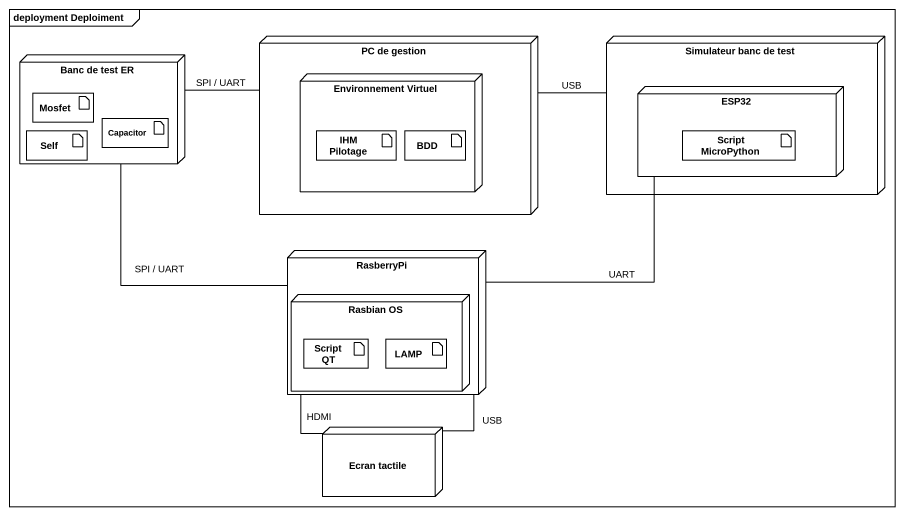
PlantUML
@startuml
mainframe deployment Deploiment
node "Banc de test ER" as Banc_de_test_ER {
  artifact Mosfet
  artifact Self
  artifact Capacitor
}
node "PC de gestion" as PC_de_gestion {
  node "Environnement Virtuel" as Environnement_Virtuel {
    artifact "IHM Pilotage" as IHM_Pilotage
    artifact BDD
  }
}
node "Simulateur banc de test" as Simulateur_banc_de_test {
  node ESP32 {
    artifact "Script MicroPython" as Script_MicroPython
  }
}
node RasberryPi {
  node "Rasbian OS" as Rasbian_OS {
    artifact "Script QT" as Script_QT
    artifact LAMP
  }
}
node "Ecran tactile" as Ecran_tactile
PC_de_gestion -left- Banc_de_test_ER : SPI / UART
Simulateur_banc_de_test -left- PC_de_gestion : USB
RasberryPi -up- Banc_de_test_ER : SPI / UART
RasberryPi -right- ESP32 : UART
Ecran_tactile -up- RasberryPi : USB
Ecran_tactile -up- RasberryPi : HDMI
@enduml
